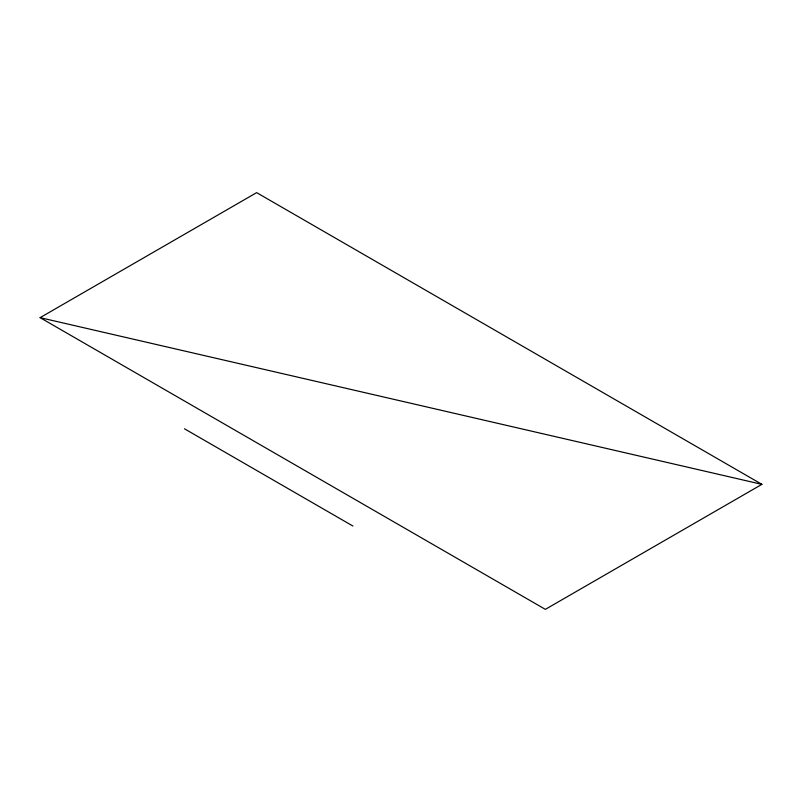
<?xml version="1.0" encoding="UTF-8"?>
<svg xmlns="http://www.w3.org/2000/svg" width="802" height="802" viewBox="0 0 802 802"><rect width="100%" height="100%" fill="white"/><g stroke="black" fill="none" stroke-linecap="round" stroke-linejoin="round"><path stroke-width="1.2" d="M40.1 317.652L256.64 192.64L761.9 484.348L545.36 609.36L40.1 317.652L761.9 484.348M184.46 428.779L352.88 526.022"/></g></svg>
